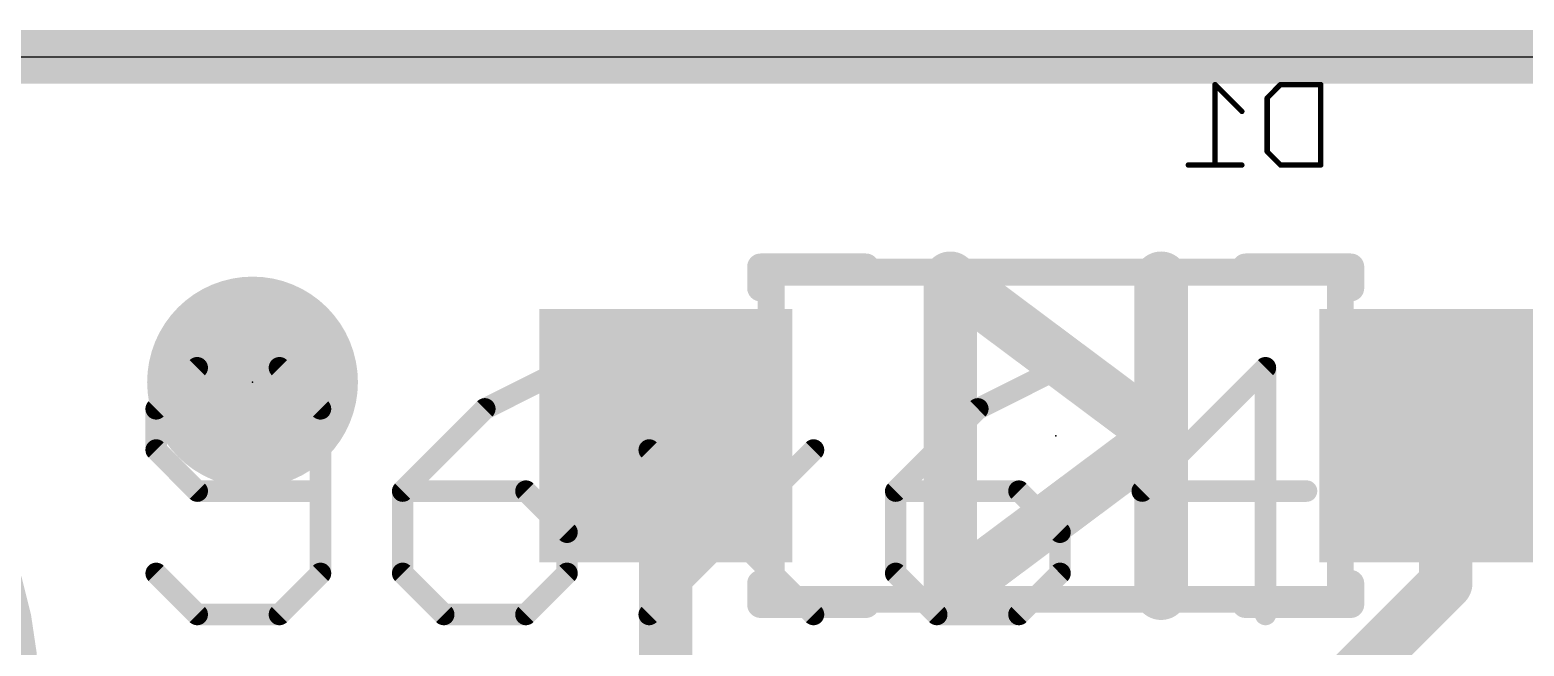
# Model space of a CAD drawing. Extents: x -0.1 to 38.1, y -0.1 to 36.4.
# Drawn here: x 6.06 to 13.14, y 28.86 to 31.78 of the extents above; entities that cross this region are included whole.
import ezdxf

# ---------------------------------------------------------------- set-up
doc = ezdxf.new("R2010")
doc.units = 0
for name, color, linetype in [('1', 12, 'CONTINUOUS'), ('16', 132, 'CONTINUOUS'), ('20', 53, 'CONTINUOUS'), ('21', 40, 'CONTINUOUS'), ('22', 6, 'CONTINUOUS'), ('24', 53, 'CONTINUOUS'), ('26', 253, 'CONTINUOUS'), ('52', 253, 'CONTINUOUS')]:
    doc.layers.add(name, color=color, linetype=linetype)

# ---------------------------------------------------------------- blocks, each defined once
blk = doc.blocks.new('RECT')
blk.add_solid([(-0.5, -0.5), (0.5, -0.5), (-0.5, 0.5), (0.5, 0.5)])
blk = doc.blocks.new('PIE')
at = {"const_width": 0.5}
blk.add_lwpolyline([(0, -0.25, 1), (0, 0.25, 1), (0, -0.25)], format="xyb", dxfattribs=at)

msp = doc.modelspace()

# ---------------------------------------------------------------- linework, layer by layer
at = {"layer": '1', "const_width": 0.254}
msp.add_lwpolyline([(0, 31.65), (38, 31.65)], dxfattribs=at)
at = {"layer": '16', "const_width": 0.254}
for points in [[(1.27, 31.65), (36.73, 31.65)], [(9.072, 28.647), (9.072, 29.854)], [(12.772, 29.155), (12.772, 29.854)], [(12.065, 28.448), (12.772, 29.155)]]:
    msp.add_lwpolyline(points, dxfattribs=at)
at = {"layer": '16', "const_width": 0.127}
for points in [[(9.1355, 29.854, 1), (9.0085, 29.854)], [(12.8355, 29.854, 1), (12.7085, 29.854)], [(12.8169, 29.1101, 1), (12.7271, 29.1999)], [(12.7085, 29.155, 1), (12.8355, 29.155)]]:
    msp.add_lwpolyline(points, format="xyb", dxfattribs=at)
at = {"layer": '20'}
msp.add_line((4.27, 31.65), (33.73, 31.65), dxfattribs=at)
at = {"layer": '21'}
for points, const_width in [([(4.27, 26.9, 1), (4.27, 30.4, 1), (4.27, 26.9)], 0.1524), ([(6.8497, 30.2016, 1), (6.8497, 30.1508)], 0.0508), ([(6.8677, 30.1582, 1), (6.8317, 30.1942)], 0.0508), ([(7.2575, 30.1942, 1), (7.2215, 30.1582)], 0.0508), ([(7.2395, 30.1508, 1), (7.2395, 30.2016)], 0.0508), ([(8.6152, 30.1535, 1), (8.5924, 30.1989)], 0.0508), ([(10.9539, 30.1535, 1), (10.9312, 30.1989)], 0.0508), ([(11.9425, 30.1762, 1), (11.8917, 30.1762)], 0.0508), ([(11.935, 30.1582, 1), (11.8991, 30.1942)], 0.0508), ([(6.6368, 29.9993, 1), (6.6728, 29.9633)], 0.0508), ([(6.6802, 29.9813, 1), (6.6294, 29.9813)], 0.0508), ([(7.4598, 29.9813, 1), (7.409, 29.9813)], 0.0508), ([(7.4164, 29.9633, 1), (7.4524, 29.9993)], 0.0508), ([(8.2026, 30.004, 1), (8.2254, 29.9586)], 0.0508), ([(8.232, 29.9633, 1), (8.196, 29.9993)], 0.0508), ([(10.5414, 30.004, 1), (10.5641, 29.9586)], 0.0508), ([(10.5707, 29.9633, 1), (10.5348, 29.9993)], 0.0508), ([(6.6728, 29.8044, 1), (6.6368, 29.7684)], 0.0508), ([(6.6294, 29.7864, 1), (6.6802, 29.7864)], 0.0508), ([(9.0116, 29.8044, 1), (8.9756, 29.7684)], 0.0508), ([(9.7912, 29.7684, 1), (9.7552, 29.8044)], 0.0508), ([(6.8497, 29.6169, 1), (6.8497, 29.5661)], 0.0508), ([(6.8317, 29.5735, 1), (6.8677, 29.6095)], 0.0508), ([(7.4344, 29.5661, 1), (7.4344, 29.6169)], 0.0508), ([(7.8062, 29.6095, 1), (7.8422, 29.5735)], 0.0508), ([(7.8496, 29.5915, 1), (7.7988, 29.5915)], 0.0508), ([(7.8242, 29.6169, 1), (7.8242, 29.5661)], 0.0508), ([(8.4269, 29.6095, 1), (8.3909, 29.5735)], 0.0508), ([(8.4089, 29.5661, 1), (8.4089, 29.6169)], 0.0508), ([(10.145, 29.6095, 1), (10.181, 29.5735)], 0.0508), ([(10.1884, 29.5915, 1), (10.1376, 29.5915)], 0.0508), ([(10.163, 29.6169, 1), (10.163, 29.5661)], 0.0508), ([(10.7656, 29.6095, 1), (10.7297, 29.5735)], 0.0508), ([(10.7477, 29.5661, 1), (10.7477, 29.6169)], 0.0508), ([(11.3144, 29.6095, 1), (11.3503, 29.5735)], 0.0508), ([(11.3324, 29.6169, 1), (11.3324, 29.5661)], 0.0508), ([(12.112, 29.5661, 1), (12.112, 29.6169)], 0.0508), ([(8.6292, 29.3966, 1), (8.5784, 29.3966)], 0.0508), ([(8.5858, 29.3786, 1), (8.6218, 29.4146)], 0.0508), ([(10.968, 29.3966, 1), (10.9172, 29.3966)], 0.0508), ([(10.9246, 29.3786, 1), (10.9605, 29.4146)], 0.0508), ([(6.6728, 29.2197, 1), (6.6368, 29.1837)], 0.0508), ([(7.409, 29.2017, 1), (7.4598, 29.2017)], 0.0508), ([(7.4524, 29.1837, 1), (7.4164, 29.2197)], 0.0508), ([(7.8422, 29.2197, 1), (7.8062, 29.1837)], 0.0508), ([(7.7988, 29.2017, 1), (7.8496, 29.2017)], 0.0508), ([(8.5784, 29.2017, 1), (8.6292, 29.2017)], 0.0508), ([(8.6218, 29.1837, 1), (8.5858, 29.2197)], 0.0508), ([(10.181, 29.2197, 1), (10.145, 29.1837)], 0.0508), ([(10.1376, 29.2017, 1), (10.1884, 29.2017)], 0.0508), ([(10.9172, 29.2017, 1), (10.968, 29.2017)], 0.0508), ([(10.9605, 29.1837, 1), (10.9246, 29.2197)], 0.0508), ([(6.8497, 29.0322, 1), (6.8497, 28.9814)], 0.0508), ([(6.8317, 28.9888, 1), (6.8677, 29.0248)], 0.0508), ([(7.2215, 29.0248, 1), (7.2575, 28.9888)], 0.0508), ([(7.2395, 28.9814, 1), (7.2395, 29.0322)], 0.0508), ([(8.0191, 29.0322, 1), (8.0191, 28.9814)], 0.0508), ([(8.0011, 28.9888, 1), (8.0371, 29.0248)], 0.0508), ([(8.3909, 29.0248, 1), (8.4269, 28.9888)], 0.0508), ([(8.4089, 28.9814, 1), (8.4089, 29.0322)], 0.0508), ([(8.9756, 29.0248, 1), (9.0116, 28.9888)], 0.0508), ([(9.7552, 28.9888, 1), (9.7912, 29.0248)], 0.0508), ([(10.3579, 29.0322, 1), (10.3579, 28.9814)], 0.0508), ([(10.3399, 28.9888, 1), (10.3758, 29.0248)], 0.0508), ([(10.7297, 29.0248, 1), (10.7656, 28.9888)], 0.0508), ([(10.7477, 28.9814, 1), (10.7477, 29.0322)], 0.0508), ([(11.8917, 29.0068, 1), (11.9425, 29.0068)], 0.0508)]:
    msp.add_lwpolyline(points, format="xyb", dxfattribs=dict(at, const_width=const_width))
at = {"layer": '21', "const_width": 0.1016}
for points in [[(6.8497, 30.1762), (6.6548, 29.9813)], [(7.2395, 30.1762), (6.8497, 30.1762)], [(7.4344, 29.9813), (7.2395, 30.1762)], [(8.6038, 30.1762), (8.214, 29.9813)], [(10.9426, 30.1762), (10.5528, 29.9813)], [(11.9171, 30.1762), (11.3324, 29.5915)], [(11.9171, 29.0068), (11.9171, 30.1762)], [(6.6548, 29.9813), (6.6548, 29.7864)], [(7.4344, 29.2017), (7.4344, 29.9813)], [(8.214, 29.9813), (7.8242, 29.5915)], [(10.5528, 29.9813), (10.163, 29.5915)], [(6.6548, 29.7864), (6.8497, 29.5915)], [(8.9936, 29.7864), (9.7732, 29.0068)], [(8.9936, 29.0068), (9.7732, 29.7864)], [(6.8497, 29.5915), (7.4344, 29.5915)], [(7.8242, 29.5915), (7.8242, 29.2017)], [(8.4089, 29.5915), (7.8242, 29.5915)], [(8.6038, 29.3966), (8.4089, 29.5915)], [(10.163, 29.5915), (10.163, 29.2017)], [(10.7477, 29.5915), (10.163, 29.5915)], [(10.9426, 29.3966), (10.7477, 29.5915)], [(11.3324, 29.5915), (12.112, 29.5915)], [(8.6038, 29.2017), (8.6038, 29.3966)], [(10.9426, 29.2017), (10.9426, 29.3966)], [(6.6548, 29.2017), (6.8497, 29.0068)], [(7.2395, 29.0068), (7.4344, 29.2017)], [(7.8242, 29.2017), (8.0191, 29.0068)], [(8.4089, 29.0068), (8.6038, 29.2017)], [(10.163, 29.2017), (10.3579, 29.0068)], [(10.7477, 29.0068), (10.9426, 29.2017)], [(6.8497, 29.0068), (7.2395, 29.0068)], [(8.0191, 29.0068), (8.4089, 29.0068)], [(10.3579, 29.0068), (10.7477, 29.0068)]]:
    msp.add_lwpolyline(points, dxfattribs=at)
at = {"layer": '22'}
for points, const_width in [([(9.5538, 30.654, 1), (9.4902, 30.654)], 0.0635), ([(9.522, 30.6857, 1), (9.522, 30.6223)], 0.0635), ([(10.022, 30.6223, 1), (10.022, 30.6857)], 0.0635), ([(10.46, 30.6509, 1), (10.384, 30.5491)], 0.127), ([(10.4855, 30.6, 1), (10.3585, 30.6)], 0.127), ([(11.4855, 30.6, 1), (11.3585, 30.6)], 0.127), ([(11.822, 30.6857, 1), (11.822, 30.6223)], 0.0635), ([(12.3538, 30.654, 1), (12.2903, 30.654)], 0.0635), ([(12.322, 30.6223, 1), (12.322, 30.6857)], 0.0635), ([(9.4902, 30.554, 1), (9.5538, 30.554)], 0.0635), ([(12.2903, 30.554, 1), (12.3538, 30.554)], 0.0635), ([(11.4855, 29.854, 1), (11.3585, 29.854)], 0.127), ([(11.3585, 29.854, 1), (11.4855, 29.854)], 0.127), ([(11.46, 29.8031, 1), (11.384, 29.9049)], 0.127), ([(11.384, 29.8031, 1), (11.46, 29.9049)], 0.127), ([(9.5538, 29.154, 1), (9.4902, 29.154)], 0.0635), ([(10.384, 29.1589, 1), (10.46, 29.0571)], 0.127), ([(12.3538, 29.154, 1), (12.2903, 29.154)], 0.0635), ([(10.3585, 29.108, 1), (10.4855, 29.108)], 0.127), ([(11.3585, 29.108, 1), (11.4855, 29.108)], 0.127), ([(9.4902, 29.054, 1), (9.5538, 29.054)], 0.0635), ([(9.522, 29.0858, 1), (9.522, 29.0223)], 0.0635), ([(10.022, 29.0223, 1), (10.022, 29.0858)], 0.0635), ([(11.822, 29.0858, 1), (11.822, 29.0223)], 0.0635), ([(12.2903, 29.054, 1), (12.3538, 29.054)], 0.0635), ([(12.322, 29.0223, 1), (12.322, 29.0858)], 0.0635)]:
    msp.add_lwpolyline(points, format="xyb", dxfattribs=dict(at, const_width=const_width))
for points, const_width in [([(9.522, 30.554), (9.522, 30.654)], 0.127), ([(9.522, 30.654), (10.022, 30.654)], 0.127), ([(11.422, 29.854), (10.422, 30.6)], 0.254), ([(10.422, 30.6), (10.422, 29.108)], 0.254), ([(11.422, 30.6), (11.422, 29.854)], 0.254), ([(12.322, 30.654), (11.822, 30.654)], 0.127), ([(12.322, 30.554), (12.322, 30.654)], 0.127), ([(10.422, 29.108), (11.422, 29.854)], 0.254), ([(11.422, 29.854), (11.422, 29.108)], 0.254), ([(9.522, 29.154), (9.522, 29.054)], 0.127), ([(12.322, 29.154), (12.322, 29.054)], 0.127), ([(9.522, 29.054), (10.022, 29.054)], 0.127), ([(12.322, 29.054), (11.822, 29.054)], 0.127)]:
    msp.add_lwpolyline(points, dxfattribs=dict(at, const_width=const_width))
at = {"layer": '24'}
for p in [(7.112, 30.108), (10.922, 29.854)]:
    msp.add_point(p, dxfattribs=at)
at = {"layer": '26', "const_width": 0.0127}
for points in [[(11.6843, 31.518, 1), (11.6716, 31.518)], [(11.6825, 31.5225, 1), (11.6735, 31.5135)], [(11.9886, 31.5244, 1), (11.9886, 31.5117)], [(11.9931, 31.5135, 1), (11.9841, 31.5225)], [(12.1857, 31.518, 1), (12.173, 31.518)], [(12.1793, 31.5117, 1), (12.1793, 31.5244)], [(11.8006, 31.3864, 1), (11.8096, 31.3954)], [(11.9314, 31.4545, 1), (11.9187, 31.4545)], [(11.9206, 31.459, 1), (11.9296, 31.45)], [(11.9187, 31.2003, 1), (11.9314, 31.2003)], [(11.9296, 31.2047, 1), (11.9206, 31.1958)], [(11.5509, 31.1431, 1), (11.5509, 31.1303)], [(11.6716, 31.1367, 1), (11.6843, 31.1367)], [(11.8051, 31.1303, 1), (11.8051, 31.1431)], [(11.9886, 31.1431, 1), (11.9886, 31.1303)], [(11.9841, 31.1322, 1), (11.9931, 31.1412)], [(12.173, 31.1367, 1), (12.1857, 31.1367)], [(12.1793, 31.1303, 1), (12.1793, 31.1431)]]:
    msp.add_lwpolyline(points, format="xyb", dxfattribs=at)
at = {"layer": '26', "const_width": 0.0254}
for points in [[(11.8051, 31.3909), (11.678, 31.518)], [(11.678, 31.518), (11.678, 31.1367)], [(11.9251, 31.4545), (11.9886, 31.518)], [(11.9886, 31.518), (12.1793, 31.518)], [(12.1793, 31.518), (12.1793, 31.1367)], [(11.9251, 31.2003), (11.9251, 31.4545)], [(11.9886, 31.1367), (11.9251, 31.2003)], [(11.8051, 31.1367), (11.5509, 31.1367)], [(12.1793, 31.1367), (11.9886, 31.1367)]]:
    msp.add_lwpolyline(points, dxfattribs=at)
at = {"layer": '52', "const_width": 0.127}
for points in [[(12.272, 30.629), (9.572, 30.629)], [(9.572, 30.629), (9.572, 29.079)], [(12.272, 29.079), (12.272, 30.629)], [(9.572, 29.079), (12.272, 29.079)]]:
    msp.add_lwpolyline(points, dxfattribs=at)
at = {"layer": '52', "const_width": 0.0635}
for points in [[(9.572, 30.6608, 1), (9.572, 30.5973)], [(9.6038, 30.629, 1), (9.5403, 30.629)], [(12.3038, 30.629, 1), (12.2402, 30.629)], [(12.272, 30.5973, 1), (12.272, 30.6608)], [(9.572, 29.1107, 1), (9.572, 29.0473)], [(12.272, 29.0473, 1), (12.272, 29.1107)], [(9.5403, 29.079, 1), (9.6038, 29.079)], [(12.2402, 29.079, 1), (12.3038, 29.079)]]:
    msp.add_lwpolyline(points, format="xyb", dxfattribs=at)

# ---------------------------------------------------------------- block references
at = {"layer": '16'}
msp.add_blockref('PIE', (7.112, 30.108), dxfattribs=at)
at = {"layer": '16', "xscale": 1.2, "yscale": 1.2, "rotation": 90}
for p in [(9.072, 29.854), (12.772, 29.854)]:
    msp.add_blockref('RECT', p, dxfattribs=at)

doc.saveas('drawing.dxf')
